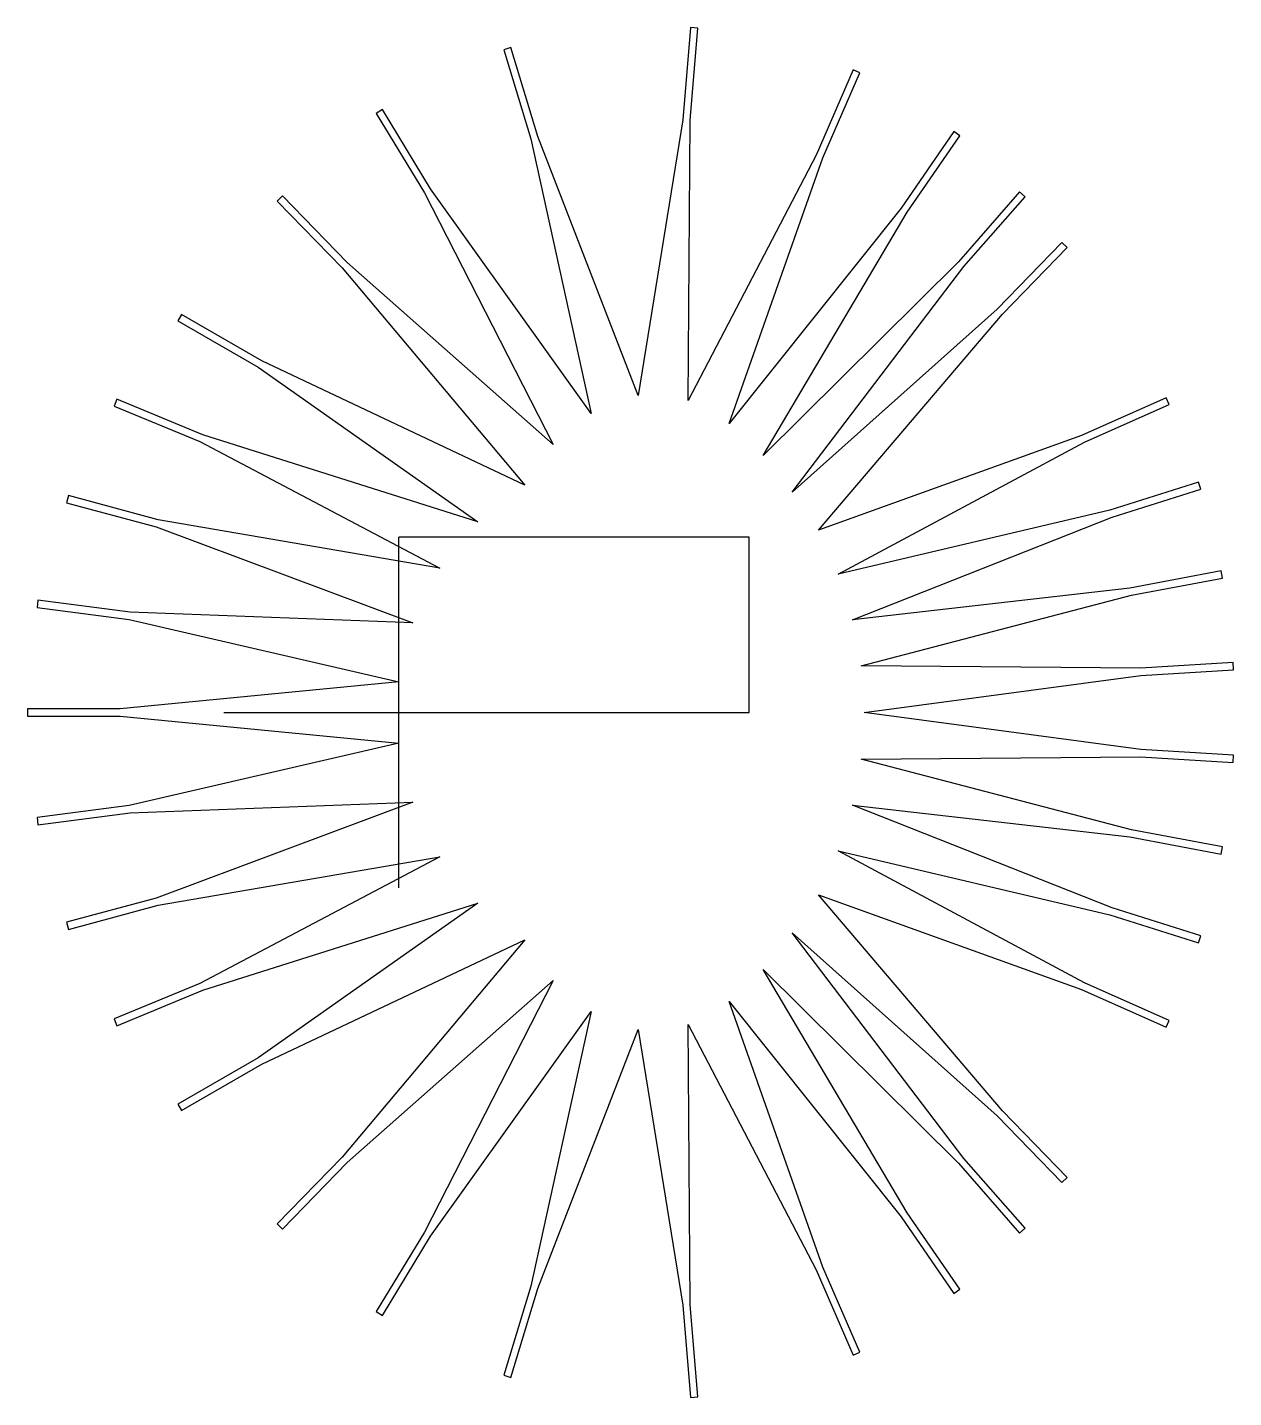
# Model space of a CAD drawing. Header units: millimetres. Extents: x -10.6 to 23.8, y -19.6 to 19.6.
import ezdxf

# ---------------------------------------------------------------- set-up
doc = ezdxf.new("R2010")
doc.units = ezdxf.units.MM
doc.layers.add('OUTLINE_R12', color=3, linetype='CONTINUOUS')
doc.layers.add('TEST', color=1, linetype='CONTINUOUS')

msp = doc.modelspace()

# ---------------------------------------------------------------- linework, layer by layer
for points in [[(13.281, 0), (21.186, 1.052), (23.832, 1.217), (23.819, 1.427), (21.173, 1.262), (13.198, 1.328), (20.913, 3.347), (23.519, 3.836), (23.48, 4.042), (20.874, 3.553), (12.95, 2.646), (20.366, 5.578), (22.896, 6.375), (22.833, 6.575), (20.303, 5.778), (12.54, 3.944), (19.571, 7.712), (21.993, 8.791), (21.908, 8.983), (19.485, 7.904), (11.981, 5.2), (17.231, 11.37), (19.082, 13.27), (18.931, 13.416), (17.08, 11.517), (11.225, 6.292), (16.132, 12.728), (17.879, 14.723), (17.721, 14.862), (15.974, 12.866), (10.399, 7.331), (14.513, 14.28), (16.018, 16.464), (15.845, 16.583), (14.34, 14.399), (9.425, 8.246), (12.107, 15.83), (13.163, 18.262), (12.97, 18.346), (11.914, 15.913), (8.26, 8.901), (8.312, 16.895), (8.532, 19.538), (8.323, 19.555), (8.103, 16.913), (6.833, 9.05), (3.965, 16.439), (3.198, 18.978), (2.997, 18.917), (3.764, 16.379), (5.494, 8.536), (0.905, 14.944), (-0.473, 17.21), (-0.652, 17.101), (0.726, 14.835), (4.402, 7.647), (-1.473, 12.843), (-3.322, 14.744), (-3.473, 14.597), (-1.623, 12.697), (3.599, 6.489), (-3.913, 10.036), (-6.209, 11.361), (-6.314, 11.18), (-4.018, 9.854), (2.25, 5.444), (-5.6, 7.926), (-8.05, 8.94), (-8.131, 8.746), (-5.681, 7.732), (1.164, 4.116), (-6.877, 5.504), (-9.438, 6.19), (-9.492, 5.988), (-6.931, 5.301), (0.398, 2.564), (-7.675, 2.862), (-10.305, 3.208), (-10.332, 3), (-7.703, 2.654), (0.002, 0.871), (-7.956, 0.105), (-10.608, 0.105), (-10.608, -0.105), (-7.956, -0.105), (0.002, -0.871), (-7.703, -2.654), (-10.332, -3), (-10.305, -3.208), (-7.675, -2.862), (0.398, -2.564), (-6.931, -5.301), (-9.492, -5.988), (-9.438, -6.19), (-6.877, -5.504), (1.164, -4.116), (-5.681, -7.732), (-8.131, -8.746), (-8.05, -8.94), (-5.6, -7.926), (2.25, -5.444), (-4.018, -9.854), (-6.314, -11.18), (-6.209, -11.361), (-3.913, -10.036), (3.599, -6.489), (-1.623, -12.697), (-3.473, -14.597), (-3.322, -14.744), (-1.473, -12.843), (4.402, -7.647), (0.726, -14.835), (-0.652, -17.101), (-0.473, -17.21), (0.905, -14.944), (5.494, -8.536), (3.764, -16.379), (2.997, -18.917), (3.198, -18.978), (3.965, -16.439), (6.833, -9.05), (8.103, -16.913), (8.323, -19.555), (8.532, -19.538), (8.312, -16.895), (8.26, -8.901), (11.914, -15.913), (12.97, -18.346), (13.163, -18.262), (12.107, -15.83), (9.425, -8.246), (14.34, -14.399), (15.845, -16.583), (16.018, -16.464), (14.513, -14.28), (10.399, -7.331), (15.974, -12.866), (17.721, -14.862), (17.879, -14.723), (16.132, -12.728), (11.225, -6.292), (17.08, -11.517), (18.931, -13.416), (19.082, -13.27), (17.231, -11.37), (11.981, -5.2), (19.485, -7.904), (21.908, -8.983), (21.993, -8.791), (19.571, -7.712), (12.54, -3.944), (20.303, -5.778), (22.833, -6.575), (22.896, -6.375), (20.366, -5.578), (12.95, -2.646), (20.874, -3.553), (23.48, -4.042), (23.519, -3.836), (20.913, -3.347), (13.198, -1.328), (21.173, -1.262), (23.819, -1.427), (23.832, -1.217), (21.186, -1.052)], [(0, 0), (10, 0), (10, 5), (0, 5)]]:
    msp.add_lwpolyline(points)
at = {"layer": 'OUTLINE_R12'}
msp.add_lwpolyline([(13.281, 0), (21.186, 1.052), (23.832, 1.217), (23.819, 1.427), (21.173, 1.262), (13.198, 1.328), (20.913, 3.347), (23.519, 3.836), (23.48, 4.042), (20.874, 3.553), (12.95, 2.646), (20.366, 5.578), (22.896, 6.375), (22.833, 6.575), (20.303, 5.778), (12.54, 3.944), (19.571, 7.712), (21.993, 8.791), (21.908, 8.983), (19.485, 7.904), (11.981, 5.2), (17.231, 11.37), (19.082, 13.27), (18.931, 13.416), (17.08, 11.517), (11.225, 6.292), (16.132, 12.728), (17.879, 14.723), (17.721, 14.862), (15.974, 12.866), (10.399, 7.331), (14.513, 14.28), (16.018, 16.464), (15.845, 16.583), (14.34, 14.399), (9.425, 8.246), (12.107, 15.83), (13.163, 18.262), (12.97, 18.346), (11.914, 15.913), (8.26, 8.901), (8.312, 16.895), (8.532, 19.538), (8.323, 19.555), (8.103, 16.913), (6.833, 9.05), (3.965, 16.439), (3.198, 18.978), (2.997, 18.917), (3.764, 16.379), (5.494, 8.536), (0.905, 14.944), (-0.473, 17.21), (-0.652, 17.101), (0.726, 14.835), (4.402, 7.647), (-1.473, 12.843), (-3.322, 14.744), (-3.473, 14.597), (-1.623, 12.697), (3.599, 6.489), (-3.913, 10.036), (-6.209, 11.361), (-6.314, 11.18), (-4.018, 9.854), (2.25, 5.444), (-5.6, 7.926), (-8.05, 8.94), (-8.131, 8.746), (-5.681, 7.732), (1.164, 4.116), (-6.877, 5.504), (-9.438, 6.19), (-9.492, 5.988), (-6.931, 5.301), (0.398, 2.564), (-7.675, 2.862), (-10.305, 3.208), (-10.332, 3), (-7.703, 2.654), (0.002, 0.871), (-7.956, 0.105), (-10.608, 0.105), (-10.608, -0.105), (-7.956, -0.105), (0.002, -0.871), (-7.703, -2.654), (-10.332, -3), (-10.305, -3.208), (-7.675, -2.862), (0.398, -2.564), (-6.931, -5.301), (-9.492, -5.988), (-9.438, -6.19), (-6.877, -5.504), (1.164, -4.116), (-5.681, -7.732), (-8.131, -8.746), (-8.05, -8.94), (-5.6, -7.926), (2.25, -5.444), (-4.018, -9.854), (-6.314, -11.18), (-6.209, -11.361), (-3.913, -10.036), (3.599, -6.489), (-1.623, -12.697), (-3.473, -14.597), (-3.322, -14.744), (-1.473, -12.843), (4.402, -7.647), (0.726, -14.835), (-0.652, -17.101), (-0.473, -17.21), (0.905, -14.944), (5.494, -8.536), (3.764, -16.379), (2.997, -18.917), (3.198, -18.978), (3.965, -16.439), (6.833, -9.05), (8.103, -16.913), (8.323, -19.555), (8.532, -19.538), (8.312, -16.895), (8.26, -8.901), (11.914, -15.913), (12.97, -18.346), (13.163, -18.262), (12.107, -15.83), (9.425, -8.246), (14.34, -14.399), (15.845, -16.583), (16.018, -16.464), (14.513, -14.28), (10.399, -7.331), (15.974, -12.866), (17.721, -14.862), (17.879, -14.723), (16.132, -12.728), (11.225, -6.292), (17.08, -11.517), (18.931, -13.416), (19.082, -13.27), (17.231, -11.37), (11.981, -5.2), (19.485, -7.904), (21.908, -8.983), (21.993, -8.791), (19.571, -7.712), (12.54, -3.944), (20.303, -5.778), (22.833, -6.575), (22.896, -6.375), (20.366, -5.578), (12.95, -2.646), (20.874, -3.553), (23.48, -4.042), (23.519, -3.836), (20.913, -3.347), (13.198, -1.328), (21.173, -1.262), (23.819, -1.427), (23.832, -1.217), (21.186, -1.052), (13.281, 0)], close=True, dxfattribs=at)
at = {"layer": 'TEST'}
for p, q in [((0, -5), (0, 5)), ((-5, 0), (5, 0))]:
    msp.add_line(p, q, dxfattribs=at)

doc.saveas('drawing.dxf')
